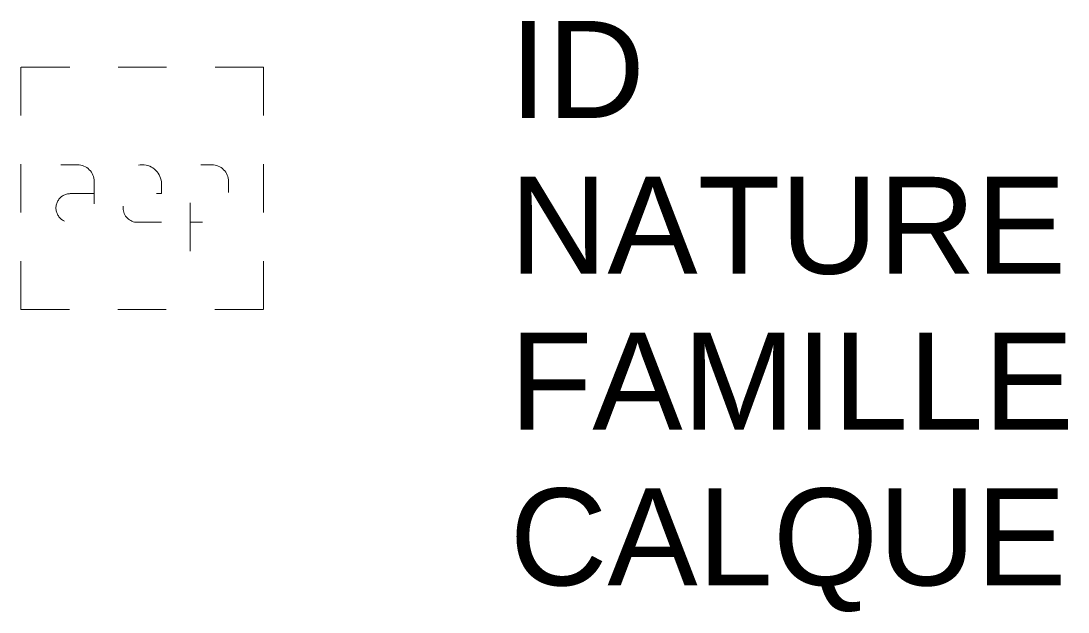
# Model space of a CAD drawing. Header units: metres. Extents: x 3100.8 to 3102.96, y 1903.38 to 1904.6.
import ezdxf

# ---------------------------------------------------------------- set-up
doc = ezdxf.new("R2010")
doc.units = ezdxf.units.M
doc.linetypes.add('Socle_Continu', pattern=[2.5, 2.5, 0])
doc.linetypes.add('Socle_Discontinu', pattern=[0.075, 0.05, -0.025])
doc.layers.add('EAUPO_SCT', color=140, linetype='Socle_Continu', lineweight=13)
doc.styles.get("Standard").update_dxf_attribs({"font": 'arial.ttf'})

msp = doc.modelspace()

# ---------------------------------------------------------------- linework, layer by layer
at = {"layer": 'EAUPO_SCT', "linetype": 'Socle_Discontinu'}
msp.add_lwpolyline([(3100.7989, 1904.0034), (3101.2995, 1904.0034), (3101.2995, 1904.5034), (3100.7989, 1904.5034)], close=True, dxfattribs=at)
at = {"layer": 'EAUPO_SCT', "linetype": 'Socle_Discontinu', "flags": 128}
for points in [[(3100.9156, 1904.302, -0.408207), (3100.9502, 1904.2672), (3100.9502, 1904.1832), (3100.9008, 1904.1832, -1.002527), (3100.9008, 1904.2423)], [(3101.0889, 1904.1832), (3101.0395, 1904.1832, -0.408864), (3101.0097, 1904.2127), (3101.0097, 1904.2624, -0.99952), (3101.0889, 1904.2624), (3101.0889, 1904.2426), (3101.0097, 1904.2426)], [(3101.1483, 1904.1237), (3101.1483, 1904.302), (3101.1927, 1904.302, -0.410969), (3101.2275, 1904.2672), (3101.2275, 1904.2178, -0.406349), (3101.1927, 1904.1832), (3101.1483, 1904.1832)]]:
    msp.add_lwpolyline(points, format="xyb", dxfattribs=at)
for points in [[(3100.881, 1904.302), (3100.9156, 1904.3018)], [(3100.9502, 1904.2426), (3100.9008, 1904.2426)]]:
    msp.add_lwpolyline(points, dxfattribs=at)

# ---------------------------------------------------------------- texts
at = {"layer": 'EAUPO_SCT', "linetype": 'Socle_Discontinu', "flags": 9}
for tag, p, s in [('ID', (3101.8074, 1904.3984), 'AP_0044'), ('NATURE', (3101.8074, 1904.0771), 'Chambre rectangulaire'), ('FAMILLE', (3101.8074, 1903.7558), 'Eau potable'), ('CALQUE', (3101.8074, 1903.4346), 'EAUPO_SCT')]:
    msp.add_attdef(tag, p, s, height=0.2, dxfattribs=at)

doc.saveas('drawing.dxf')
